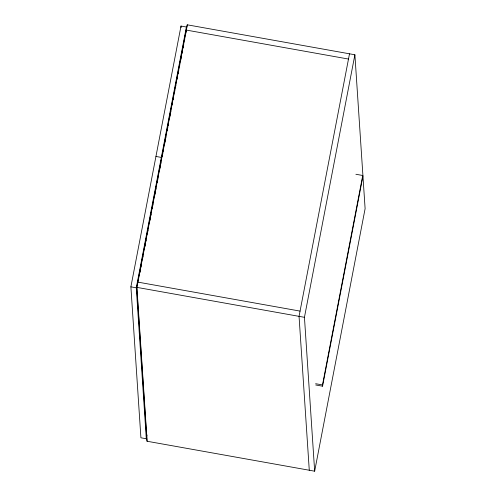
<?xml version="1.0" encoding="UTF-8"?>
<svg xmlns="http://www.w3.org/2000/svg" width="496" height="496" viewBox="0 0 496 496"><rect width="100%" height="100%" fill="white"/><g stroke="black" fill="none" stroke-linecap="round" stroke-linejoin="round"><path stroke-width="0.74" d="M147.033 434.967L146.301 438.755L140.914 437.794L130.888 286.849L181.003 26.052L186.391 27.013L186.595 30.095M146.301 438.755L136.276 287.81L186.391 27.013M136.729 287.345L187.178 24.8L354.894 54.771L365.112 208.655L314.662 471.2L146.952 441.229L136.729 287.345L304.445 317.316L314.662 471.2M187.358 24.831L136.908 287.376L147.132 441.26M138.409 280.321L138.7 278.802M139.866 272.726L140.591 268.931M140.889 267.412L141.18 265.893M142.346 259.817L143.071 256.023M143.369 254.504L143.66 252.985M144.826 246.915L145.551 243.121M145.849 241.602L146.14 240.083M147.306 234.007L148.031 230.212M148.329 228.693L148.62 227.174M149.786 221.104L150.511 217.304M150.809 215.791L151.1 214.272M152.266 208.196L152.991 204.402M153.289 202.883L153.58 201.364M154.746 195.288L155.471 191.493M155.769 189.974L156.06 188.455M157.226 182.385L157.951 178.591M158.249 177.072L158.54 175.553M159.706 169.477L160.431 165.683M160.729 164.164L161.02 162.645M162.186 156.575L162.911 152.774M163.209 151.261L163.5 149.742M164.666 143.666L165.391 139.872M165.689 138.353L165.98 136.834M167.146 130.764L167.871 126.964M168.169 125.445L168.46 123.932M169.626 117.856L170.351 114.061M170.649 112.542L170.94 111.023M172.106 104.947L172.397 103.428M173.129 99.634L173.42 98.115M174.586 92.045L174.877 90.526M175.609 86.732L175.9 85.213M177.066 79.137L177.357 77.618M178.089 73.823L178.814 70.029M179.546 66.235L179.837 64.716M180.563 60.915L181.294 57.121M182.026 53.326L182.317 51.807M183.043 48.013L183.774 44.218M184.506 40.418L184.797 38.899M185.523 35.104L186.174 30.051L348.496 59.055M349.5 53.804L299.051 316.355L309.275 470.239M304.445 317.316L354.894 54.771M315.716 384.977L322.567 386.198L322.487 384.939L362.737 175.485L355.886 174.263M322.567 386.198L362.818 176.743L362.737 175.485M155.942 156.451L161.336 157.412L161.436 158.956M137.739 282.094L300.061 311.104M130.888 286.849L136.276 287.81M315.636 383.712L322.487 384.939M181.003 26.052L181.102 27.59"/></g></svg>
